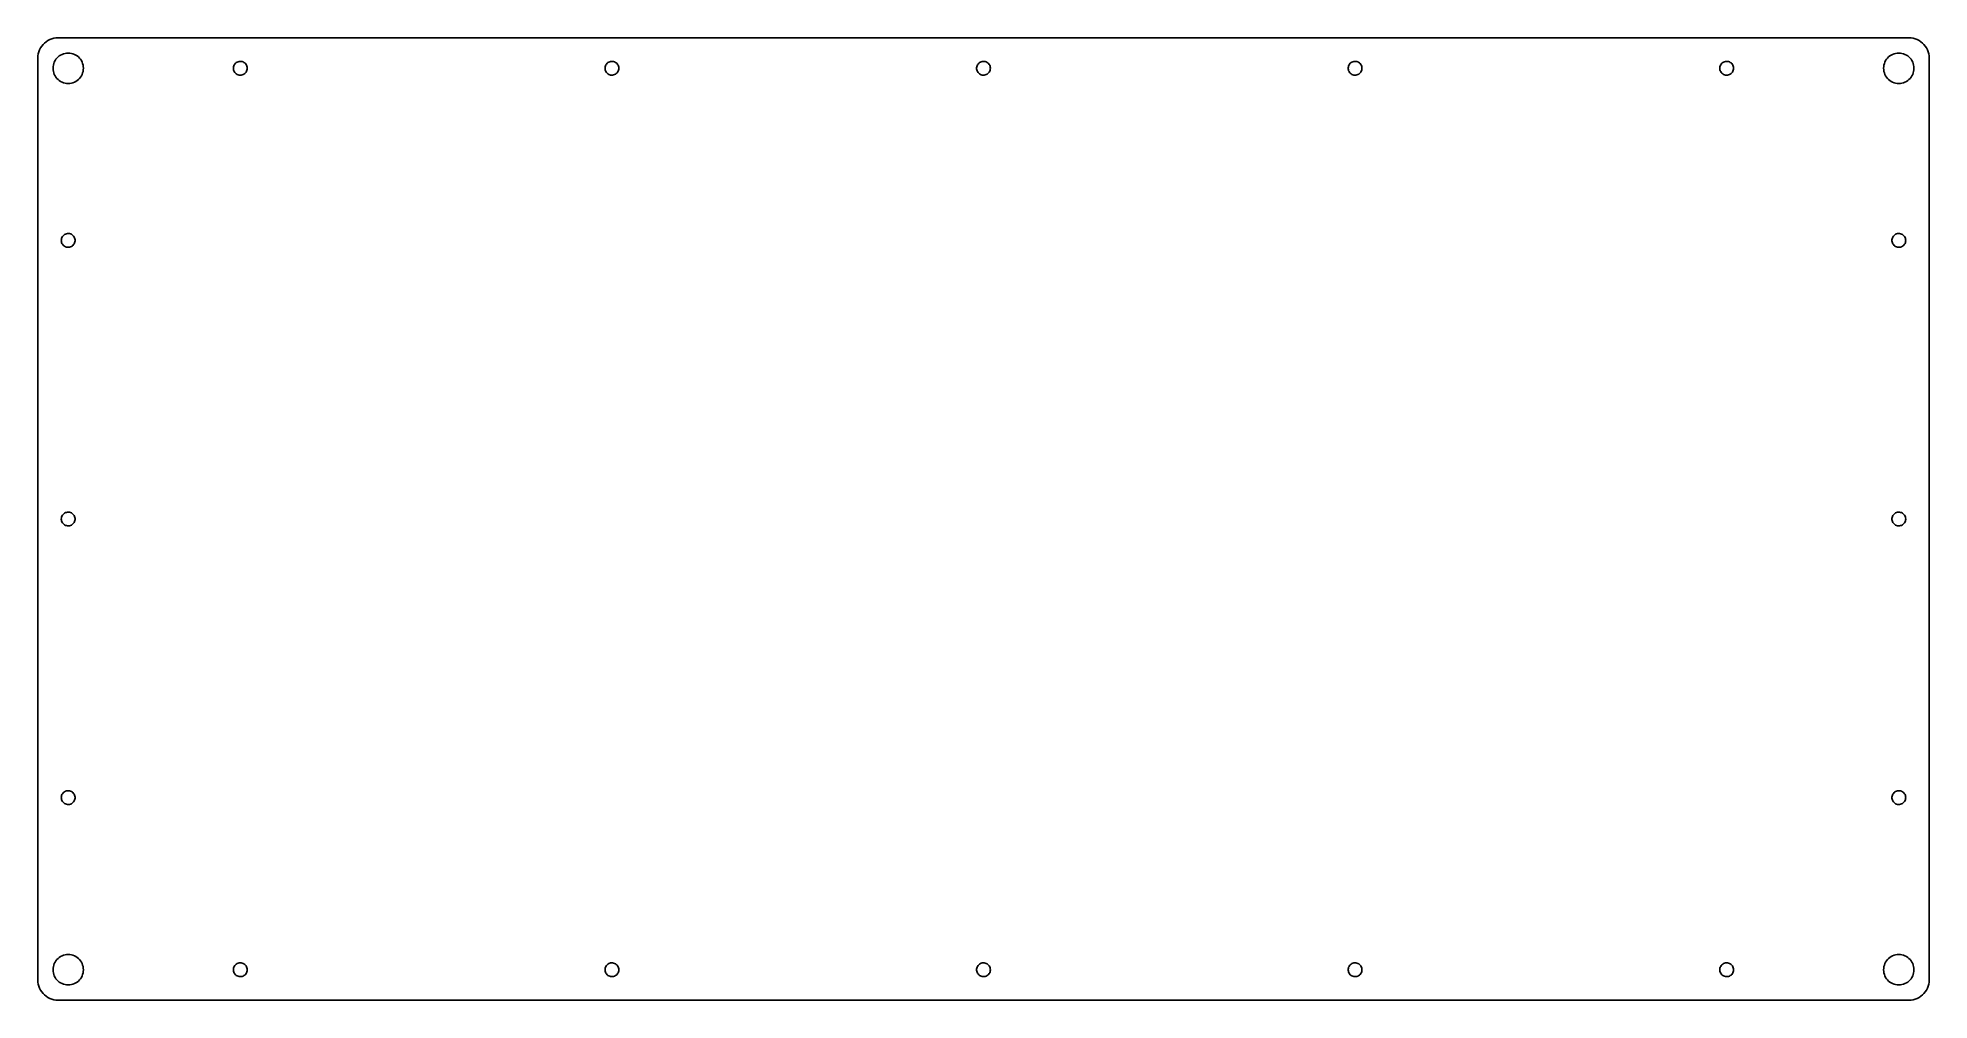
# Model space of a CAD drawing. Header units: metres. Extents: x -234 to 234, y -119 to 119.
import ezdxf

# ---------------------------------------------------------------- set-up
doc = ezdxf.new("R2010")
doc.units = ezdxf.units.M

msp = doc.modelspace()

# ---------------------------------------------------------------- linework, layer by layer
for p, q in [((-232.216, 117.096), (-232.545, 116.689)), ((-231.846, 117.466), (-232.216, 117.096)), ((-231.439, 117.795), (-231.846, 117.466)), ((-231, 118.08), (-231.439, 117.795)), ((-230.534, 118.318), (-231, 118.08)), ((-230.045, 118.505), (-230.534, 118.318)), ((-229.54, 118.641), (-230.045, 118.505)), ((-229.023, 118.723), (-229.54, 118.641)), ((-228.5, 118.75), (-229.023, 118.723)), ((228.5, 118.75), (-228.5, 118.75)), ((229.023, 118.723), (228.5, 118.75)), ((229.54, 118.641), (229.023, 118.723)), ((230.045, 118.505), (229.54, 118.641)), ((230.534, 118.318), (230.045, 118.505)), ((231, 118.08), (230.534, 118.318)), ((231.439, 117.795), (231, 118.08)), ((231.846, 117.466), (231.439, 117.795)), ((232.216, 117.096), (231.846, 117.466)), ((232.545, 116.689), (232.216, 117.096)), ((-233.473, 114.273), (-233.5, 113.75)), ((-233.5, 113.75), (-233.5, -113.75)), ((-233.391, 114.79), (-233.473, 114.273)), ((-233.255, 115.295), (-233.391, 114.79)), ((-233.068, 115.784), (-233.255, 115.295)), ((-232.83, 116.25), (-233.068, 115.784)), ((-232.545, 116.689), (-232.83, 116.25)), ((-229.668, 112.03), (-229.566, 112.409)), ((-229.566, 112.409), (-229.426, 112.775)), ((-229.426, 112.775), (-229.248, 113.125)), ((-229.248, 113.125), (-229.034, 113.454)), ((-229.034, 113.454), (-228.787, 113.759)), ((-228.787, 113.759), (-228.509, 114.037)), ((-228.509, 114.037), (-228.204, 114.284)), ((-228.204, 114.284), (-227.875, 114.498)), ((-227.875, 114.498), (-227.525, 114.676)), ((-227.525, 114.676), (-227.159, 114.816)), ((-227.159, 114.816), (-226.78, 114.918)), ((-226.78, 114.918), (-226.392, 114.979)), ((-226.392, 114.979), (-226, 115)), ((-226, 115), (-225.608, 114.979)), ((-225.608, 114.979), (-225.22, 114.918)), ((-225.22, 114.918), (-224.841, 114.816)), ((-224.841, 114.816), (-224.475, 114.676)), ((-224.475, 114.676), (-224.125, 114.498)), ((-224.125, 114.498), (-223.796, 114.284)), ((-223.796, 114.284), (-223.491, 114.037)), ((-223.491, 114.037), (-223.213, 113.759)), ((-223.213, 113.759), (-222.966, 113.454)), ((-222.966, 113.454), (-222.752, 113.125)), ((-222.752, 113.125), (-222.574, 112.775)), ((-222.574, 112.775), (-222.434, 112.409)), ((-222.434, 112.409), (-222.332, 112.03)), ((-185.088, 111.857), (-184.982, 112.082)), ((-184.982, 112.082), (-184.846, 112.289)), ((-184.846, 112.289), (-184.68, 112.474)), ((-184.68, 112.474), (-184.489, 112.633)), ((-184.489, 112.633), (-184.277, 112.762)), ((-184.277, 112.762), (-184.049, 112.859)), ((-184.049, 112.859), (-183.809, 112.922)), ((-183.809, 112.922), (-183.562, 112.949)), ((-183.562, 112.949), (-183.314, 112.94)), ((-183.314, 112.94), (-183.07, 112.895)), ((-183.07, 112.895), (-182.835, 112.815)), ((-182.835, 112.815), (-182.614, 112.701)), ((-182.614, 112.701), (-182.413, 112.557)), ((-182.413, 112.557), (-182.234, 112.384)), ((-182.234, 112.384), (-182.082, 112.188)), ((-182.082, 112.188), (-181.961, 111.972)), ((-93.3378, 111.857), (-93.2325, 112.082)), ((-93.2325, 112.082), (-93.0955, 112.289)), ((-93.0955, 112.289), (-92.9299, 112.474)), ((-92.9299, 112.474), (-92.7392, 112.633)), ((-92.7392, 112.633), (-92.5273, 112.762)), ((-92.5273, 112.762), (-92.2989, 112.859)), ((-92.2989, 112.859), (-92.0588, 112.922)), ((-92.0588, 112.922), (-91.8121, 112.949)), ((-91.8121, 112.949), (-91.5641, 112.94)), ((-91.5641, 112.94), (-91.32, 112.895)), ((-91.32, 112.895), (-91.0851, 112.815)), ((-91.0851, 112.815), (-90.8644, 112.701)), ((-90.8644, 112.701), (-90.6626, 112.557)), ((-90.6626, 112.557), (-90.4839, 112.384)), ((-90.4839, 112.384), (-90.3322, 112.188)), ((-90.3322, 112.188), (-90.2107, 111.972)), ((-1.58781, 111.857), (-1.48248, 112.082)), ((-1.48248, 112.082), (-1.34554, 112.289)), ((-1.34554, 112.289), (-1.17992, 112.474)), ((-1.17992, 112.474), (-0.989151, 112.633)), ((-0.989151, 112.633), (-0.777298, 112.762)), ((-0.777298, 112.762), (-0.548889, 112.859)), ((-0.548889, 112.859), (-0.308777, 112.922)), ((-0.308777, 112.922), (-0.062073, 112.949)), ((-0.062073, 112.949), (0.185928, 112.94)), ((0.185928, 112.94), (0.429977, 112.895)), ((0.429977, 112.895), (0.664871, 112.815)), ((0.664871, 112.815), (0.88559, 112.701)), ((0.88559, 112.701), (1.08743, 112.557)), ((1.08743, 112.557), (1.2661, 112.384)), ((1.2661, 112.384), (1.41779, 112.188)), ((1.41779, 112.188), (1.53926, 111.972)), ((90.1622, 111.857), (90.2675, 112.082)), ((90.2675, 112.082), (90.4044, 112.289)), ((90.4044, 112.289), (90.5701, 112.474)), ((90.5701, 112.474), (90.7608, 112.633)), ((90.7608, 112.633), (90.9727, 112.762)), ((90.9727, 112.762), (91.2011, 112.859)), ((91.2011, 112.859), (91.4412, 112.922)), ((91.4412, 112.922), (91.6879, 112.949)), ((91.6879, 112.949), (91.9359, 112.94)), ((91.9359, 112.94), (92.18, 112.895)), ((92.18, 112.895), (92.4149, 112.815)), ((92.4149, 112.815), (92.6356, 112.701)), ((92.6356, 112.701), (92.8374, 112.557)), ((92.8374, 112.557), (93.0161, 112.384)), ((93.0161, 112.384), (93.1678, 112.188)), ((93.1678, 112.188), (93.2893, 111.972)), ((181.912, 111.857), (182.018, 112.082)), ((182.018, 112.082), (182.154, 112.289)), ((182.154, 112.289), (182.32, 112.474)), ((182.32, 112.474), (182.511, 112.633)), ((182.511, 112.633), (182.723, 112.762)), ((182.723, 112.762), (182.951, 112.859)), ((182.951, 112.859), (183.191, 112.922)), ((183.191, 112.922), (183.438, 112.949)), ((183.438, 112.949), (183.686, 112.94)), ((183.686, 112.94), (183.93, 112.895)), ((183.93, 112.895), (184.165, 112.815)), ((184.165, 112.815), (184.386, 112.701)), ((184.386, 112.701), (184.587, 112.557)), ((184.587, 112.557), (184.766, 112.384)), ((184.766, 112.384), (184.918, 112.188)), ((184.918, 112.188), (185.039, 111.972)), ((222.332, 112.03), (222.434, 112.409)), ((222.434, 112.409), (222.574, 112.775)), ((222.574, 112.775), (222.752, 113.125)), ((222.752, 113.125), (222.966, 113.454)), ((222.966, 113.454), (223.213, 113.759)), ((223.213, 113.759), (223.491, 114.037)), ((223.491, 114.037), (223.796, 114.284)), ((223.796, 114.284), (224.125, 114.498)), ((224.125, 114.498), (224.475, 114.676)), ((224.475, 114.676), (224.841, 114.816)), ((224.841, 114.816), (225.22, 114.918)), ((225.22, 114.918), (225.608, 114.979)), ((225.608, 114.979), (226, 115)), ((226, 115), (226.392, 114.979)), ((226.392, 114.979), (226.78, 114.918)), ((226.78, 114.918), (227.159, 114.816)), ((227.159, 114.816), (227.525, 114.676)), ((227.525, 114.676), (227.875, 114.498)), ((227.875, 114.498), (228.204, 114.284)), ((228.204, 114.284), (228.509, 114.037)), ((228.509, 114.037), (228.787, 113.759)), ((228.787, 113.759), (229.034, 113.454)), ((229.034, 113.454), (229.248, 113.125)), ((229.248, 113.125), (229.426, 112.775)), ((229.426, 112.775), (229.566, 112.409)), ((229.566, 112.409), (229.668, 112.03)), ((232.83, 116.25), (232.545, 116.689)), ((233.068, 115.784), (232.83, 116.25)), ((233.255, 115.295), (233.068, 115.784)), ((233.391, 114.79), (233.255, 115.295)), ((233.473, 114.273), (233.391, 114.79)), ((233.5, 113.75), (233.473, 114.273)), ((233.5, -113.75), (233.5, 113.75)), ((-229.75, 111.25), (-229.729, 111.642)), ((-229.729, 110.858), (-229.75, 111.25)), ((-229.729, 111.642), (-229.668, 112.03)), ((-229.668, 110.47), (-229.729, 110.858)), ((-229.566, 110.091), (-229.668, 110.47)), ((-229.426, 109.725), (-229.566, 110.091)), ((-229.248, 109.375), (-229.426, 109.725)), ((-229.034, 109.046), (-229.248, 109.375)), ((-228.787, 108.741), (-229.034, 109.046)), ((-228.509, 108.463), (-228.787, 108.741)), ((-228.204, 108.216), (-228.509, 108.463)), ((-227.875, 108.002), (-228.204, 108.216)), ((-227.525, 107.824), (-227.875, 108.002)), ((-227.159, 107.684), (-227.525, 107.824)), ((-226.78, 107.582), (-227.159, 107.684)), ((-226.392, 107.521), (-226.78, 107.582)), ((-226, 107.5), (-226.392, 107.521)), ((-225.608, 107.521), (-226, 107.5)), ((-225.22, 107.582), (-225.608, 107.521)), ((-224.841, 107.684), (-225.22, 107.582)), ((-224.475, 107.824), (-224.841, 107.684)), ((-224.125, 108.002), (-224.475, 107.824)), ((-223.796, 108.216), (-224.125, 108.002)), ((-223.491, 108.463), (-223.796, 108.216)), ((-223.213, 108.741), (-223.491, 108.463)), ((-222.966, 109.046), (-223.213, 108.741)), ((-222.752, 109.375), (-222.966, 109.046)), ((-222.574, 109.725), (-222.752, 109.375)), ((-222.434, 110.091), (-222.574, 109.725)), ((-222.332, 110.47), (-222.434, 110.091)), ((-222.332, 112.03), (-222.271, 111.642)), ((-222.271, 110.858), (-222.332, 110.47)), ((-222.271, 111.642), (-222.25, 111.25)), ((-222.25, 111.25), (-222.271, 110.858)), ((-185.195, 111.374), (-185.159, 111.62)), ((-185.195, 111.126), (-185.195, 111.374)), ((-185.159, 110.88), (-185.195, 111.126)), ((-185.159, 111.62), (-185.088, 111.857)), ((-185.088, 110.643), (-185.159, 110.88)), ((-184.982, 110.418), (-185.088, 110.643)), ((-184.846, 110.211), (-184.982, 110.418)), ((-184.68, 110.026), (-184.846, 110.211)), ((-184.489, 109.867), (-184.68, 110.026)), ((-184.277, 109.738), (-184.489, 109.867)), ((-184.049, 109.641), (-184.277, 109.738)), ((-183.809, 109.578), (-184.049, 109.641)), ((-183.562, 109.551), (-183.809, 109.578)), ((-183.314, 109.56), (-183.562, 109.551)), ((-183.07, 109.605), (-183.314, 109.56)), ((-182.835, 109.685), (-183.07, 109.605)), ((-182.614, 109.799), (-182.835, 109.685)), ((-182.413, 109.943), (-182.614, 109.799)), ((-182.234, 110.116), (-182.413, 109.943)), ((-182.082, 110.312), (-182.234, 110.116)), ((-181.961, 110.528), (-182.082, 110.312)), ((-181.961, 111.972), (-181.872, 111.74)), ((-181.872, 110.76), (-181.961, 110.528)), ((-181.872, 111.74), (-181.818, 111.498)), ((-181.818, 111.002), (-181.872, 110.76)), ((-181.818, 111.498), (-181.8, 111.25)), ((-181.8, 111.25), (-181.818, 111.002)), ((-93.4455, 111.374), (-93.4093, 111.62)), ((-93.4455, 111.126), (-93.4455, 111.374)), ((-93.4093, 110.88), (-93.4455, 111.126)), ((-93.4093, 111.62), (-93.3378, 111.857)), ((-93.3378, 110.643), (-93.4093, 110.88)), ((-93.2325, 110.418), (-93.3378, 110.643)), ((-93.0955, 110.211), (-93.2325, 110.418)), ((-92.9299, 110.026), (-93.0955, 110.211)), ((-92.7392, 109.867), (-92.9299, 110.026)), ((-92.5273, 109.738), (-92.7392, 109.867)), ((-92.2989, 109.641), (-92.5273, 109.738)), ((-92.0588, 109.578), (-92.2989, 109.641)), ((-91.8121, 109.551), (-92.0588, 109.578)), ((-91.5641, 109.56), (-91.8121, 109.551)), ((-91.32, 109.605), (-91.5641, 109.56)), ((-91.0851, 109.685), (-91.32, 109.605)), ((-90.8644, 109.799), (-91.0851, 109.685)), ((-90.6626, 109.943), (-90.8644, 109.799)), ((-90.4839, 110.116), (-90.6626, 109.943)), ((-90.3322, 110.312), (-90.4839, 110.116)), ((-90.2107, 110.528), (-90.3322, 110.312)), ((-90.2107, 111.972), (-90.1221, 111.74)), ((-90.1221, 110.76), (-90.2107, 110.528)), ((-90.1221, 111.74), (-90.0681, 111.498)), ((-90.0681, 111.002), (-90.1221, 110.76)), ((-90.0681, 111.498), (-90.05, 111.25)), ((-90.05, 111.25), (-90.0681, 111.002)), ((-1.69545, 111.374), (-1.65932, 111.62)), ((-1.69545, 111.126), (-1.69545, 111.374)), ((-1.65932, 110.88), (-1.69545, 111.126)), ((-1.65932, 111.62), (-1.58781, 111.857)), ((-1.58781, 110.643), (-1.65932, 110.88)), ((-1.48248, 110.418), (-1.58781, 110.643)), ((-1.34554, 110.211), (-1.48248, 110.418)), ((-1.17992, 110.026), (-1.34554, 110.211)), ((-0.989151, 109.867), (-1.17992, 110.026)), ((-0.777298, 109.738), (-0.989151, 109.867)), ((-0.548889, 109.641), (-0.777298, 109.738)), ((-0.308777, 109.578), (-0.548889, 109.641)), ((-0.062073, 109.551), (-0.308777, 109.578)), ((0.185928, 109.56), (-0.062073, 109.551)), ((0.429977, 109.605), (0.185928, 109.56)), ((0.664871, 109.685), (0.429977, 109.605)), ((0.88559, 109.799), (0.664871, 109.685)), ((1.08743, 109.943), (0.88559, 109.799)), ((1.2661, 110.116), (1.08743, 109.943)), ((1.41779, 110.312), (1.2661, 110.116)), ((1.53926, 110.528), (1.41779, 110.312)), ((1.53926, 111.972), (1.62791, 111.74)), ((1.62791, 110.76), (1.53926, 110.528)), ((1.62791, 111.74), (1.68187, 111.498)), ((1.68187, 111.002), (1.62791, 110.76)), ((1.68187, 111.498), (1.7, 111.25)), ((1.7, 111.25), (1.68187, 111.002)), ((90.0545, 111.374), (90.0907, 111.62)), ((90.0545, 111.126), (90.0545, 111.374)), ((90.0907, 110.88), (90.0545, 111.126)), ((90.0907, 111.62), (90.1622, 111.857)), ((90.1622, 110.643), (90.0907, 110.88)), ((90.2675, 110.418), (90.1622, 110.643)), ((90.4044, 110.211), (90.2675, 110.418)), ((90.5701, 110.026), (90.4044, 110.211)), ((90.7608, 109.867), (90.5701, 110.026)), ((90.9727, 109.738), (90.7608, 109.867)), ((91.2011, 109.641), (90.9727, 109.738)), ((91.4412, 109.578), (91.2011, 109.641)), ((91.6879, 109.551), (91.4412, 109.578)), ((91.9359, 109.56), (91.6879, 109.551)), ((92.18, 109.605), (91.9359, 109.56)), ((92.4149, 109.685), (92.18, 109.605)), ((92.6356, 109.799), (92.4149, 109.685)), ((92.8374, 109.943), (92.6356, 109.799)), ((93.0161, 110.116), (92.8374, 109.943)), ((93.1678, 110.312), (93.0161, 110.116)), ((93.2893, 110.528), (93.1678, 110.312)), ((93.2893, 111.972), (93.3779, 111.74)), ((93.3779, 110.76), (93.2893, 110.528)), ((93.3779, 111.74), (93.4319, 111.498)), ((93.4319, 111.002), (93.3779, 110.76)), ((93.4319, 111.498), (93.45, 111.25)), ((93.45, 111.25), (93.4319, 111.002)), ((181.805, 111.374), (181.841, 111.62)), ((181.805, 111.126), (181.805, 111.374)), ((181.841, 110.88), (181.805, 111.126)), ((181.841, 111.62), (181.912, 111.857)), ((181.912, 110.643), (181.841, 110.88)), ((182.018, 110.418), (181.912, 110.643)), ((182.154, 110.211), (182.018, 110.418)), ((182.32, 110.026), (182.154, 110.211)), ((182.511, 109.867), (182.32, 110.026)), ((182.723, 109.738), (182.511, 109.867)), ((182.951, 109.641), (182.723, 109.738)), ((183.191, 109.578), (182.951, 109.641)), ((183.438, 109.551), (183.191, 109.578)), ((183.686, 109.56), (183.438, 109.551)), ((183.93, 109.605), (183.686, 109.56)), ((184.165, 109.685), (183.93, 109.605)), ((184.386, 109.799), (184.165, 109.685)), ((184.587, 109.943), (184.386, 109.799)), ((184.766, 110.116), (184.587, 109.943)), ((184.918, 110.312), (184.766, 110.116)), ((185.039, 110.528), (184.918, 110.312)), ((185.039, 111.972), (185.128, 111.74)), ((185.128, 110.76), (185.039, 110.528)), ((185.128, 111.74), (185.182, 111.498)), ((185.182, 111.002), (185.128, 110.76)), ((185.182, 111.498), (185.2, 111.25)), ((185.2, 111.25), (185.182, 111.002)), ((222.25, 111.25), (222.271, 111.642)), ((222.271, 110.858), (222.25, 111.25)), ((222.271, 111.642), (222.332, 112.03)), ((222.332, 110.47), (222.271, 110.858)), ((222.434, 110.091), (222.332, 110.47)), ((222.574, 109.725), (222.434, 110.091)), ((222.752, 109.375), (222.574, 109.725)), ((222.966, 109.046), (222.752, 109.375)), ((223.213, 108.741), (222.966, 109.046)), ((223.491, 108.463), (223.213, 108.741)), ((223.796, 108.216), (223.491, 108.463)), ((224.125, 108.002), (223.796, 108.216)), ((224.475, 107.824), (224.125, 108.002)), ((224.841, 107.684), (224.475, 107.824)), ((225.22, 107.582), (224.841, 107.684)), ((225.608, 107.521), (225.22, 107.582)), ((226, 107.5), (225.608, 107.521)), ((226.392, 107.521), (226, 107.5)), ((226.78, 107.582), (226.392, 107.521)), ((227.159, 107.684), (226.78, 107.582)), ((227.525, 107.824), (227.159, 107.684)), ((227.875, 108.002), (227.525, 107.824)), ((228.204, 108.216), (227.875, 108.002)), ((228.509, 108.463), (228.204, 108.216)), ((228.787, 108.741), (228.509, 108.463)), ((229.034, 109.046), (228.787, 108.741)), ((229.248, 109.375), (229.034, 109.046)), ((229.426, 109.725), (229.248, 109.375)), ((229.566, 110.091), (229.426, 109.725)), ((229.668, 110.47), (229.566, 110.091)), ((229.668, 112.03), (229.729, 111.642)), ((229.729, 110.858), (229.668, 110.47)), ((229.729, 111.642), (229.75, 111.25)), ((229.75, 111.25), (229.729, 110.858)), ((-227.266, 69.8844), (-227.087, 70.0567)), ((-227.087, 70.0567), (-226.886, 70.2011)), ((-226.886, 70.2011), (-226.665, 70.3146)), ((-226.665, 70.3146), (-226.43, 70.3947)), ((-226.43, 70.3947), (-226.186, 70.4398)), ((-226.186, 70.4398), (-225.938, 70.4489)), ((-225.938, 70.4489), (-225.691, 70.4217)), ((-225.691, 70.4217), (-225.451, 70.3589)), ((-225.451, 70.3589), (-225.223, 70.2619)), ((-225.223, 70.2619), (-225.011, 70.1326)), ((-225.011, 70.1326), (-224.82, 69.9738)), ((224.82, 69.9738), (225.011, 70.1326)), ((225.011, 70.1326), (225.223, 70.2619)), ((225.223, 70.2619), (225.451, 70.3589)), ((225.451, 70.3589), (225.691, 70.4217)), ((225.691, 70.4217), (225.938, 70.4489)), ((225.938, 70.4489), (226.186, 70.4398)), ((226.186, 70.4398), (226.43, 70.3947)), ((226.43, 70.3947), (226.665, 70.3146)), ((226.665, 70.3146), (226.886, 70.2011)), ((226.886, 70.2011), (227.087, 70.0567)), ((227.087, 70.0567), (227.266, 69.8844)), ((-227.7, 68.75), (-227.682, 68.9975)), ((-227.682, 68.5025), (-227.7, 68.75)), ((-227.682, 68.9975), (-227.628, 69.2398)), ((-227.628, 68.2602), (-227.682, 68.5025)), ((-227.628, 69.2398), (-227.539, 69.4716)), ((-227.539, 68.0284), (-227.628, 68.2602)), ((-227.539, 69.4716), (-227.418, 69.688)), ((-227.418, 67.812), (-227.539, 68.0284)), ((-227.418, 69.688), (-227.266, 69.8844)), ((-227.266, 67.6156), (-227.418, 67.812)), ((-227.087, 67.4433), (-227.266, 67.6156)), ((-226.886, 67.2989), (-227.087, 67.4433)), ((-226.665, 67.1854), (-226.886, 67.2989)), ((-226.43, 67.1053), (-226.665, 67.1854)), ((-226.186, 67.0602), (-226.43, 67.1053)), ((-225.938, 67.0511), (-226.186, 67.0602)), ((-225.691, 67.0783), (-225.938, 67.0511)), ((-225.451, 67.1411), (-225.691, 67.0783)), ((-225.223, 67.2381), (-225.451, 67.1411)), ((-225.011, 67.3674), (-225.223, 67.2381)), ((-224.82, 67.5262), (-225.011, 67.3674)), ((-224.82, 69.9738), (-224.654, 69.789)), ((-224.654, 67.711), (-224.82, 67.5262)), ((-224.654, 69.789), (-224.518, 69.582)), ((-224.518, 67.918), (-224.654, 67.711)), ((-224.518, 69.582), (-224.412, 69.3573)), ((-224.412, 68.1427), (-224.518, 67.918)), ((-224.412, 69.3573), (-224.341, 69.1196)), ((-224.341, 68.3804), (-224.412, 68.1427)), ((-224.341, 69.1196), (-224.305, 68.8741)), ((-224.305, 68.6259), (-224.341, 68.3804)), ((-224.305, 68.8741), (-224.305, 68.6259)), ((224.305, 68.8741), (224.341, 69.1196)), ((224.305, 68.6259), (224.305, 68.8741)), ((224.341, 68.3804), (224.305, 68.6259)), ((224.341, 69.1196), (224.412, 69.3573)), ((224.412, 68.1427), (224.341, 68.3804)), ((224.412, 69.3573), (224.518, 69.582)), ((224.518, 67.918), (224.412, 68.1427)), ((224.518, 69.582), (224.654, 69.789)), ((224.654, 67.711), (224.518, 67.918)), ((224.654, 69.789), (224.82, 69.9738)), ((224.82, 67.5262), (224.654, 67.711)), ((225.011, 67.3674), (224.82, 67.5262)), ((225.223, 67.2381), (225.011, 67.3674)), ((225.451, 67.1411), (225.223, 67.2381)), ((225.691, 67.0783), (225.451, 67.1411)), ((225.938, 67.0511), (225.691, 67.0783)), ((226.186, 67.0602), (225.938, 67.0511)), ((226.43, 67.1053), (226.186, 67.0602)), ((226.665, 67.1854), (226.43, 67.1053)), ((226.886, 67.2989), (226.665, 67.1854)), ((227.087, 67.4433), (226.886, 67.2989)), ((227.266, 67.6156), (227.087, 67.4433)), ((227.266, 69.8844), (227.418, 69.688)), ((227.418, 67.812), (227.266, 67.6156)), ((227.418, 69.688), (227.539, 69.4716)), ((227.539, 68.0284), (227.418, 67.812)), ((227.539, 69.4716), (227.628, 69.2398)), ((227.628, 68.2602), (227.539, 68.0284)), ((227.628, 69.2398), (227.682, 68.9975)), ((227.682, 68.5025), (227.628, 68.2602)), ((227.682, 68.9975), (227.7, 68.75)), ((227.7, 68.75), (227.682, 68.5025)), ((-227.7, 0), (-227.682, 0.247513)), ((-227.682, -0.247513), (-227.7, 0)), ((-227.682, 0.247513), (-227.628, 0.489761)), ((-227.628, 0.489761), (-227.539, 0.721573)), ((-227.539, 0.721573), (-227.418, 0.938004)), ((-227.418, 0.938004), (-227.266, 1.13443)), ((-227.266, 1.13443), (-227.087, 1.30669)), ((-227.087, 1.30669), (-226.886, 1.4511)), ((-226.886, 1.4511), (-226.665, 1.56458)), ((-226.665, 1.56458), (-226.43, 1.64471)), ((-226.43, 1.64471), (-226.186, 1.68979)), ((-226.186, 1.68979), (-225.938, 1.69885)), ((-225.938, 1.69885), (-225.691, 1.67171)), ((-225.691, 1.67171), (-225.451, 1.60893)), ((-225.451, 1.60893), (-225.223, 1.51187)), ((-225.223, 1.51187), (-225.011, 1.38258)), ((-225.011, 1.38258), (-224.82, 1.22383)), ((-224.82, 1.22383), (-224.654, 1.03899)), ((-224.654, 1.03899), (-224.518, 0.832001)), ((-224.518, 0.832001), (-224.412, 0.607285)), ((-224.412, 0.607285), (-224.341, 0.369629)), ((-224.341, 0.369629), (-224.305, 0.124084)), ((-224.305, 0.124084), (-224.305, -0.124084)), ((224.305, 0.124084), (224.341, 0.369629)), ((224.305, -0.124084), (224.305, 0.124084)), ((224.341, 0.369629), (224.412, 0.607285)), ((224.412, 0.607285), (224.518, 0.832001)), ((224.518, 0.832001), (224.654, 1.03899)), ((224.654, 1.03899), (224.82, 1.22383)), ((224.82, 1.22383), (225.011, 1.38258)), ((225.011, 1.38258), (225.223, 1.51187)), ((225.223, 1.51187), (225.451, 1.60893)), ((225.451, 1.60893), (225.691, 1.67171)), ((225.691, 1.67171), (225.938, 1.69885)), ((225.938, 1.69885), (226.186, 1.68979)), ((226.186, 1.68979), (226.43, 1.64471)), ((226.43, 1.64471), (226.665, 1.56458)), ((226.665, 1.56458), (226.886, 1.4511)), ((226.886, 1.4511), (227.087, 1.30669)), ((227.087, 1.30669), (227.266, 1.13443)), ((227.266, 1.13443), (227.418, 0.938004)), ((227.418, 0.938004), (227.539, 0.721573)), ((227.539, 0.721573), (227.628, 0.489761)), ((227.628, 0.489761), (227.682, 0.247513)), ((227.682, 0.247513), (227.7, 0)), ((227.7, 0), (227.682, -0.247513)), ((-227.628, -0.489761), (-227.682, -0.247513)), ((-227.539, -0.721573), (-227.628, -0.489761)), ((-227.418, -0.938004), (-227.539, -0.721573)), ((-227.266, -1.13443), (-227.418, -0.938004)), ((-227.087, -1.30669), (-227.266, -1.13443)), ((-226.886, -1.4511), (-227.087, -1.30669)), ((-226.665, -1.56458), (-226.886, -1.4511)), ((-226.43, -1.64471), (-226.665, -1.56458)), ((-226.186, -1.68979), (-226.43, -1.64471)), ((-225.938, -1.69885), (-226.186, -1.68979)), ((-225.691, -1.67171), (-225.938, -1.69885)), ((-225.451, -1.60893), (-225.691, -1.67171)), ((-225.223, -1.51187), (-225.451, -1.60893)), ((-225.011, -1.38258), (-225.223, -1.51187)), ((-224.82, -1.22383), (-225.011, -1.38258)), ((-224.654, -1.03899), (-224.82, -1.22383)), ((-224.518, -0.832001), (-224.654, -1.03899)), ((-224.412, -0.607285), (-224.518, -0.832001)), ((-224.341, -0.369629), (-224.412, -0.607285)), ((-224.305, -0.124084), (-224.341, -0.369629)), ((224.341, -0.369629), (224.305, -0.124084)), ((224.412, -0.607285), (224.341, -0.369629)), ((224.518, -0.832001), (224.412, -0.607285)), ((224.654, -1.03899), (224.518, -0.832001)), ((224.82, -1.22383), (224.654, -1.03899)), ((225.011, -1.38258), (224.82, -1.22383)), ((225.223, -1.51187), (225.011, -1.38258)), ((225.451, -1.60893), (225.223, -1.51187)), ((225.691, -1.67171), (225.451, -1.60893)), ((225.938, -1.69885), (225.691, -1.67171)), ((226.186, -1.68979), (225.938, -1.69885)), ((226.43, -1.64471), (226.186, -1.68979)), ((226.665, -1.56458), (226.43, -1.64471)), ((226.886, -1.4511), (226.665, -1.56458)), ((227.087, -1.30669), (226.886, -1.4511)), ((227.266, -1.13443), (227.087, -1.30669)), ((227.418, -0.938004), (227.266, -1.13443)), ((227.539, -0.721573), (227.418, -0.938004)), ((227.628, -0.489761), (227.539, -0.721573)), ((227.682, -0.247513), (227.628, -0.489761)), ((-227.7, -68.75), (-227.682, -68.5025)), ((-227.682, -68.9975), (-227.7, -68.75)), ((-227.682, -68.5025), (-227.628, -68.2602)), ((-227.628, -69.2398), (-227.682, -68.9975)), ((-227.628, -68.2602), (-227.539, -68.0284)), ((-227.539, -69.4716), (-227.628, -69.2398)), ((-227.539, -68.0284), (-227.418, -67.812)), ((-227.418, -69.688), (-227.539, -69.4716)), ((-227.418, -67.812), (-227.266, -67.6156)), ((-227.266, -69.8844), (-227.418, -69.688)), ((-227.266, -67.6156), (-227.087, -67.4433)), ((-227.087, -70.0567), (-227.266, -69.8844)), ((-227.087, -67.4433), (-226.886, -67.2989)), ((-226.886, -67.2989), (-226.665, -67.1854)), ((-226.665, -67.1854), (-226.43, -67.1053)), ((-226.43, -67.1053), (-226.186, -67.0602)), ((-226.186, -67.0602), (-225.938, -67.0511)), ((-225.938, -67.0511), (-225.691, -67.0783)), ((-225.691, -67.0783), (-225.451, -67.1411)), ((-225.451, -67.1411), (-225.223, -67.2381)), ((-225.223, -67.2381), (-225.011, -67.3674)), ((-225.011, -67.3674), (-224.82, -67.5262)), ((-224.82, -69.9738), (-225.011, -70.1326)), ((-224.82, -67.5262), (-224.654, -67.711)), ((-224.654, -69.789), (-224.82, -69.9738)), ((-224.654, -67.711), (-224.518, -67.918)), ((-224.518, -69.582), (-224.654, -69.789)), ((-224.518, -67.918), (-224.412, -68.1427)), ((-224.412, -69.3573), (-224.518, -69.582)), ((-224.412, -68.1427), (-224.341, -68.3804)), ((-224.341, -69.1196), (-224.412, -69.3573)), ((-224.341, -68.3804), (-224.305, -68.6259)), ((-224.305, -68.8741), (-224.341, -69.1196)), ((-224.305, -68.6259), (-224.305, -68.8741)), ((224.305, -68.6259), (224.341, -68.3804)), ((224.305, -68.8741), (224.305, -68.6259)), ((224.341, -69.1196), (224.305, -68.8741)), ((224.341, -68.3804), (224.412, -68.1427)), ((224.412, -69.3573), (224.341, -69.1196)), ((224.412, -68.1427), (224.518, -67.918)), ((224.518, -69.582), (224.412, -69.3573)), ((224.518, -67.918), (224.654, -67.711)), ((224.654, -69.789), (224.518, -69.582)), ((224.654, -67.711), (224.82, -67.5262)), ((224.82, -69.9738), (224.654, -69.789)), ((224.82, -67.5262), (225.011, -67.3674)), ((225.011, -70.1326), (224.82, -69.9738)), ((225.011, -67.3674), (225.223, -67.2381)), ((225.223, -67.2381), (225.451, -67.1411)), ((225.451, -67.1411), (225.691, -67.0783)), ((225.691, -67.0783), (225.938, -67.0511)), ((225.938, -67.0511), (226.186, -67.0602)), ((226.186, -67.0602), (226.43, -67.1053)), ((226.43, -67.1053), (226.665, -67.1854)), ((226.665, -67.1854), (226.886, -67.2989)), ((226.886, -67.2989), (227.087, -67.4433)), ((227.087, -67.4433), (227.266, -67.6156)), ((227.266, -69.8844), (227.087, -70.0567)), ((227.266, -67.6156), (227.418, -67.812)), ((227.418, -69.688), (227.266, -69.8844)), ((227.418, -67.812), (227.539, -68.0284)), ((227.539, -69.4716), (227.418, -69.688)), ((227.539, -68.0284), (227.628, -68.2602)), ((227.628, -69.2398), (227.539, -69.4716)), ((227.628, -68.2602), (227.682, -68.5025)), ((227.682, -68.9975), (227.628, -69.2398)), ((227.682, -68.5025), (227.7, -68.75)), ((227.7, -68.75), (227.682, -68.9975)), ((-226.886, -70.2011), (-227.087, -70.0567)), ((-226.665, -70.3146), (-226.886, -70.2011)), ((-226.43, -70.3947), (-226.665, -70.3146)), ((-226.186, -70.4398), (-226.43, -70.3947)), ((-225.938, -70.4489), (-226.186, -70.4398)), ((-225.691, -70.4217), (-225.938, -70.4489)), ((-225.451, -70.3589), (-225.691, -70.4217)), ((-225.223, -70.2619), (-225.451, -70.3589)), ((-225.011, -70.1326), (-225.223, -70.2619)), ((225.223, -70.2619), (225.011, -70.1326)), ((225.451, -70.3589), (225.223, -70.2619)), ((225.691, -70.4217), (225.451, -70.3589)), ((225.938, -70.4489), (225.691, -70.4217)), ((226.186, -70.4398), (225.938, -70.4489)), ((226.43, -70.3947), (226.186, -70.4398)), ((226.665, -70.3146), (226.43, -70.3947)), ((226.886, -70.2011), (226.665, -70.3146)), ((227.087, -70.0567), (226.886, -70.2011)), ((-229.75, -111.25), (-229.729, -110.858)), ((-229.729, -111.642), (-229.75, -111.25)), ((-229.729, -110.858), (-229.668, -110.47)), ((-229.668, -112.03), (-229.729, -111.642)), ((-229.668, -110.47), (-229.566, -110.091)), ((-229.566, -112.409), (-229.668, -112.03)), ((-229.566, -110.091), (-229.426, -109.725)), ((-229.426, -109.725), (-229.248, -109.375)), ((-229.248, -109.375), (-229.034, -109.046)), ((-229.034, -109.046), (-228.787, -108.741)), ((-228.787, -108.741), (-228.509, -108.463)), ((-228.509, -108.463), (-228.204, -108.216)), ((-228.204, -108.216), (-227.875, -108.002)), ((-227.875, -108.002), (-227.525, -107.824)), ((-227.525, -107.824), (-227.159, -107.684)), ((-227.159, -107.684), (-226.78, -107.582)), ((-226.78, -107.582), (-226.392, -107.521)), ((-226.392, -107.521), (-226, -107.5)), ((-226, -107.5), (-225.608, -107.521)), ((-225.608, -107.521), (-225.22, -107.582)), ((-225.22, -107.582), (-224.841, -107.684)), ((-224.841, -107.684), (-224.475, -107.824)), ((-224.475, -107.824), (-224.125, -108.002)), ((-224.125, -108.002), (-223.796, -108.216)), ((-223.796, -108.216), (-223.491, -108.463)), ((-223.491, -108.463), (-223.213, -108.741)), ((-223.213, -108.741), (-222.966, -109.046)), ((-222.966, -109.046), (-222.752, -109.375)), ((-222.752, -109.375), (-222.574, -109.725)), ((-222.574, -109.725), (-222.434, -110.091)), ((-222.434, -110.091), (-222.332, -110.47)), ((-222.332, -112.03), (-222.434, -112.409)), ((-222.332, -110.47), (-222.271, -110.858)), ((-222.271, -111.642), (-222.332, -112.03)), ((-222.271, -110.858), (-222.25, -111.25)), ((-222.25, -111.25), (-222.271, -111.642)), ((-185.195, -111.126), (-185.159, -110.88)), ((-185.195, -111.374), (-185.195, -111.126)), ((-185.159, -111.62), (-185.195, -111.374)), ((-185.159, -110.88), (-185.088, -110.643)), ((-185.088, -111.857), (-185.159, -111.62)), ((-185.088, -110.643), (-184.982, -110.418)), ((-184.982, -112.082), (-185.088, -111.857)), ((-184.982, -110.418), (-184.846, -110.211)), ((-184.846, -110.211), (-184.68, -110.026)), ((-184.68, -110.026), (-184.489, -109.867)), ((-184.489, -109.867), (-184.277, -109.738)), ((-184.277, -109.738), (-184.049, -109.641)), ((-184.049, -109.641), (-183.809, -109.578)), ((-183.809, -109.578), (-183.562, -109.551)), ((-183.562, -109.551), (-183.314, -109.56)), ((-183.314, -109.56), (-183.07, -109.605)), ((-183.07, -109.605), (-182.835, -109.685)), ((-182.835, -109.685), (-182.614, -109.799)), ((-182.614, -109.799), (-182.413, -109.943)), ((-182.413, -109.943), (-182.234, -110.116)), ((-182.234, -110.116), (-182.082, -110.312)), ((-182.082, -110.312), (-181.961, -110.528)), ((-181.961, -111.972), (-182.082, -112.188)), ((-181.961, -110.528), (-181.872, -110.76)), ((-181.872, -111.74), (-181.961, -111.972)), ((-181.872, -110.76), (-181.818, -111.002)), ((-181.818, -111.498), (-181.872, -111.74)), ((-181.818, -111.002), (-181.8, -111.25)), ((-181.8, -111.25), (-181.818, -111.498)), ((-93.4455, -111.126), (-93.4093, -110.88)), ((-93.4455, -111.374), (-93.4455, -111.126)), ((-93.4093, -111.62), (-93.4455, -111.374)), ((-93.4093, -110.88), (-93.3378, -110.643)), ((-93.3378, -111.857), (-93.4093, -111.62)), ((-93.3378, -110.643), (-93.2325, -110.418)), ((-93.2325, -112.082), (-93.3378, -111.857)), ((-93.2325, -110.418), (-93.0955, -110.211)), ((-93.0955, -110.211), (-92.9299, -110.026)), ((-92.9299, -110.026), (-92.7392, -109.867)), ((-92.7392, -109.867), (-92.5273, -109.738)), ((-92.5273, -109.738), (-92.2989, -109.641)), ((-92.2989, -109.641), (-92.0588, -109.578)), ((-92.0588, -109.578), (-91.8121, -109.551)), ((-91.8121, -109.551), (-91.5641, -109.56)), ((-91.5641, -109.56), (-91.32, -109.605)), ((-91.32, -109.605), (-91.0851, -109.685)), ((-91.0851, -109.685), (-90.8644, -109.799)), ((-90.8644, -109.799), (-90.6626, -109.943)), ((-90.6626, -109.943), (-90.4839, -110.116)), ((-90.4839, -110.116), (-90.3322, -110.312)), ((-90.3322, -110.312), (-90.2107, -110.528)), ((-90.2107, -111.972), (-90.3322, -112.188)), ((-90.2107, -110.528), (-90.1221, -110.76)), ((-90.1221, -111.74), (-90.2107, -111.972)), ((-90.1221, -110.76), (-90.0681, -111.002)), ((-90.0681, -111.498), (-90.1221, -111.74)), ((-90.0681, -111.002), (-90.05, -111.25)), ((-90.05, -111.25), (-90.0681, -111.498)), ((-1.69545, -111.126), (-1.65932, -110.88)), ((-1.69545, -111.374), (-1.69545, -111.126)), ((-1.65932, -111.62), (-1.69545, -111.374)), ((-1.65932, -110.88), (-1.58781, -110.643)), ((-1.58781, -111.857), (-1.65932, -111.62)), ((-1.58781, -110.643), (-1.48248, -110.418)), ((-1.48248, -112.082), (-1.58781, -111.857)), ((-1.48248, -110.418), (-1.34554, -110.211)), ((-1.34554, -110.211), (-1.17992, -110.026)), ((-1.17992, -110.026), (-0.989151, -109.867)), ((-0.989151, -109.867), (-0.777298, -109.738)), ((-0.777298, -109.738), (-0.548889, -109.641)), ((-0.548889, -109.641), (-0.308777, -109.578)), ((-0.308777, -109.578), (-0.062073, -109.551)), ((-0.062073, -109.551), (0.185928, -109.56)), ((0.185928, -109.56), (0.429977, -109.605)), ((0.429977, -109.605), (0.664871, -109.685)), ((0.664871, -109.685), (0.88559, -109.799)), ((0.88559, -109.799), (1.08743, -109.943)), ((1.08743, -109.943), (1.2661, -110.116)), ((1.2661, -110.116), (1.41779, -110.312)), ((1.41779, -110.312), (1.53926, -110.528)), ((1.53926, -111.972), (1.41779, -112.188)), ((1.53926, -110.528), (1.62791, -110.76)), ((1.62791, -111.74), (1.53926, -111.972)), ((1.62791, -110.76), (1.68187, -111.002)), ((1.68187, -111.498), (1.62791, -111.74)), ((1.68187, -111.002), (1.7, -111.25)), ((1.7, -111.25), (1.68187, -111.498)), ((90.0545, -111.126), (90.0907, -110.88)), ((90.0545, -111.374), (90.0545, -111.126)), ((90.0907, -111.62), (90.0545, -111.374)), ((90.0907, -110.88), (90.1622, -110.643)), ((90.1622, -111.857), (90.0907, -111.62)), ((90.1622, -110.643), (90.2675, -110.418)), ((90.2675, -112.082), (90.1622, -111.857)), ((90.2675, -110.418), (90.4044, -110.211)), ((90.4044, -110.211), (90.5701, -110.026)), ((90.5701, -110.026), (90.7608, -109.867)), ((90.7608, -109.867), (90.9727, -109.738)), ((90.9727, -109.738), (91.2011, -109.641)), ((91.2011, -109.641), (91.4412, -109.578)), ((91.4412, -109.578), (91.6879, -109.551)), ((91.6879, -109.551), (91.9359, -109.56)), ((91.9359, -109.56), (92.18, -109.605)), ((92.18, -109.605), (92.4149, -109.685)), ((92.4149, -109.685), (92.6356, -109.799)), ((92.6356, -109.799), (92.8374, -109.943)), ((92.8374, -109.943), (93.0161, -110.116)), ((93.0161, -110.116), (93.1678, -110.312)), ((93.1678, -110.312), (93.2893, -110.528)), ((93.2893, -111.972), (93.1678, -112.188)), ((93.2893, -110.528), (93.3779, -110.76)), ((93.3779, -111.74), (93.2893, -111.972)), ((93.3779, -110.76), (93.4319, -111.002)), ((93.4319, -111.498), (93.3779, -111.74)), ((93.4319, -111.002), (93.45, -111.25)), ((93.45, -111.25), (93.4319, -111.498)), ((181.805, -111.126), (181.841, -110.88)), ((181.805, -111.374), (181.805, -111.126)), ((181.841, -111.62), (181.805, -111.374)), ((181.841, -110.88), (181.912, -110.643)), ((181.912, -111.857), (181.841, -111.62)), ((181.912, -110.643), (182.018, -110.418)), ((182.018, -112.082), (181.912, -111.857)), ((182.018, -110.418), (182.154, -110.211)), ((182.154, -110.211), (182.32, -110.026)), ((182.32, -110.026), (182.511, -109.867)), ((182.511, -109.867), (182.723, -109.738)), ((182.723, -109.738), (182.951, -109.641)), ((182.951, -109.641), (183.191, -109.578)), ((183.191, -109.578), (183.438, -109.551)), ((183.438, -109.551), (183.686, -109.56)), ((183.686, -109.56), (183.93, -109.605)), ((183.93, -109.605), (184.165, -109.685)), ((184.165, -109.685), (184.386, -109.799)), ((184.386, -109.799), (184.587, -109.943)), ((184.587, -109.943), (184.766, -110.116)), ((184.766, -110.116), (184.918, -110.312)), ((184.918, -110.312), (185.039, -110.528)), ((185.039, -111.972), (184.918, -112.188)), ((185.039, -110.528), (185.128, -110.76)), ((185.128, -111.74), (185.039, -111.972)), ((185.128, -110.76), (185.182, -111.002)), ((185.182, -111.498), (185.128, -111.74)), ((185.182, -111.002), (185.2, -111.25)), ((185.2, -111.25), (185.182, -111.498)), ((222.25, -111.25), (222.271, -110.858)), ((222.271, -111.642), (222.25, -111.25)), ((222.271, -110.858), (222.332, -110.47)), ((222.332, -112.03), (222.271, -111.642)), ((222.332, -110.47), (222.434, -110.091)), ((222.434, -112.409), (222.332, -112.03)), ((222.434, -110.091), (222.574, -109.725)), ((222.574, -109.725), (222.752, -109.375)), ((222.752, -109.375), (222.966, -109.046)), ((222.966, -109.046), (223.213, -108.741)), ((223.213, -108.741), (223.491, -108.463)), ((223.491, -108.463), (223.796, -108.216)), ((223.796, -108.216), (224.125, -108.002)), ((224.125, -108.002), (224.475, -107.824)), ((224.475, -107.824), (224.841, -107.684)), ((224.841, -107.684), (225.22, -107.582)), ((225.22, -107.582), (225.608, -107.521)), ((225.608, -107.521), (226, -107.5)), ((226, -107.5), (226.392, -107.521)), ((226.392, -107.521), (226.78, -107.582)), ((226.78, -107.582), (227.159, -107.684)), ((227.159, -107.684), (227.525, -107.824)), ((227.525, -107.824), (227.875, -108.002)), ((227.875, -108.002), (228.204, -108.216)), ((228.204, -108.216), (228.509, -108.463)), ((228.509, -108.463), (228.787, -108.741)), ((228.787, -108.741), (229.034, -109.046)), ((229.034, -109.046), (229.248, -109.375)), ((229.248, -109.375), (229.426, -109.725)), ((229.426, -109.725), (229.566, -110.091)), ((229.566, -110.091), (229.668, -110.47)), ((229.668, -112.03), (229.566, -112.409)), ((229.668, -110.47), (229.729, -110.858)), ((229.729, -111.642), (229.668, -112.03)), ((229.729, -110.858), (229.75, -111.25)), ((229.75, -111.25), (229.729, -111.642)), ((-233.5, -113.75), (-233.473, -114.273)), ((-233.473, -114.273), (-233.391, -114.79)), ((-233.391, -114.79), (-233.255, -115.295)), ((-233.255, -115.295), (-233.068, -115.784)), ((-233.068, -115.784), (-232.83, -116.25)), ((-232.83, -116.25), (-232.545, -116.689)), ((-232.545, -116.689), (-232.216, -117.096)), ((-229.426, -112.775), (-229.566, -112.409)), ((-229.248, -113.125), (-229.426, -112.775)), ((-229.034, -113.454), (-229.248, -113.125)), ((-228.787, -113.759), (-229.034, -113.454)), ((-228.509, -114.037), (-228.787, -113.759)), ((-228.204, -114.284), (-228.509, -114.037)), ((-227.875, -114.498), (-228.204, -114.284)), ((-227.525, -114.676), (-227.875, -114.498)), ((-227.159, -114.816), (-227.525, -114.676)), ((-226.78, -114.918), (-227.159, -114.816)), ((-226.392, -114.979), (-226.78, -114.918)), ((-226, -115), (-226.392, -114.979)), ((-225.608, -114.979), (-226, -115)), ((-225.22, -114.918), (-225.608, -114.979)), ((-224.841, -114.816), (-225.22, -114.918)), ((-224.475, -114.676), (-224.841, -114.816)), ((-224.125, -114.498), (-224.475, -114.676)), ((-223.796, -114.284), (-224.125, -114.498)), ((-223.491, -114.037), (-223.796, -114.284)), ((-223.213, -113.759), (-223.491, -114.037)), ((-222.966, -113.454), (-223.213, -113.759)), ((-222.752, -113.125), (-222.966, -113.454)), ((-222.574, -112.775), (-222.752, -113.125)), ((-222.434, -112.409), (-222.574, -112.775)), ((-184.846, -112.289), (-184.982, -112.082)), ((-184.68, -112.474), (-184.846, -112.289)), ((-184.489, -112.633), (-184.68, -112.474)), ((-184.277, -112.762), (-184.489, -112.633)), ((-184.049, -112.859), (-184.277, -112.762)), ((-183.809, -112.922), (-184.049, -112.859)), ((-183.562, -112.949), (-183.809, -112.922)), ((-183.314, -112.94), (-183.562, -112.949)), ((-183.07, -112.895), (-183.314, -112.94)), ((-182.835, -112.815), (-183.07, -112.895)), ((-182.614, -112.701), (-182.835, -112.815)), ((-182.413, -112.557), (-182.614, -112.701)), ((-182.234, -112.384), (-182.413, -112.557)), ((-182.082, -112.188), (-182.234, -112.384)), ((-93.0955, -112.289), (-93.2325, -112.082)), ((-92.9299, -112.474), (-93.0955, -112.289)), ((-92.7392, -112.633), (-92.9299, -112.474)), ((-92.5273, -112.762), (-92.7392, -112.633)), ((-92.2989, -112.859), (-92.5273, -112.762)), ((-92.0588, -112.922), (-92.2989, -112.859)), ((-91.8121, -112.949), (-92.0588, -112.922)), ((-91.5641, -112.94), (-91.8121, -112.949)), ((-91.32, -112.895), (-91.5641, -112.94)), ((-91.0851, -112.815), (-91.32, -112.895)), ((-90.8644, -112.701), (-91.0851, -112.815)), ((-90.6626, -112.557), (-90.8644, -112.701)), ((-90.4839, -112.384), (-90.6626, -112.557)), ((-90.3322, -112.188), (-90.4839, -112.384)), ((-1.34554, -112.289), (-1.48248, -112.082)), ((-1.17992, -112.474), (-1.34554, -112.289)), ((-0.989151, -112.633), (-1.17992, -112.474)), ((-0.777298, -112.762), (-0.989151, -112.633)), ((-0.548889, -112.859), (-0.777298, -112.762)), ((-0.308777, -112.922), (-0.548889, -112.859)), ((-0.062073, -112.949), (-0.308777, -112.922)), ((0.185928, -112.94), (-0.062073, -112.949)), ((0.429977, -112.895), (0.185928, -112.94)), ((0.664871, -112.815), (0.429977, -112.895)), ((0.88559, -112.701), (0.664871, -112.815)), ((1.08743, -112.557), (0.88559, -112.701)), ((1.2661, -112.384), (1.08743, -112.557)), ((1.41779, -112.188), (1.2661, -112.384)), ((90.4044, -112.289), (90.2675, -112.082)), ((90.5701, -112.474), (90.4044, -112.289)), ((90.7608, -112.633), (90.5701, -112.474)), ((90.9727, -112.762), (90.7608, -112.633)), ((91.2011, -112.859), (90.9727, -112.762)), ((91.4412, -112.922), (91.2011, -112.859)), ((91.6879, -112.949), (91.4412, -112.922)), ((91.9359, -112.94), (91.6879, -112.949)), ((92.18, -112.895), (91.9359, -112.94)), ((92.4149, -112.815), (92.18, -112.895)), ((92.6356, -112.701), (92.4149, -112.815)), ((92.8374, -112.557), (92.6356, -112.701)), ((93.0161, -112.384), (92.8374, -112.557)), ((93.1678, -112.188), (93.0161, -112.384)), ((182.154, -112.289), (182.018, -112.082)), ((182.32, -112.474), (182.154, -112.289)), ((182.511, -112.633), (182.32, -112.474)), ((182.723, -112.762), (182.511, -112.633)), ((182.951, -112.859), (182.723, -112.762)), ((183.191, -112.922), (182.951, -112.859)), ((183.438, -112.949), (183.191, -112.922)), ((183.686, -112.94), (183.438, -112.949)), ((183.93, -112.895), (183.686, -112.94)), ((184.165, -112.815), (183.93, -112.895)), ((184.386, -112.701), (184.165, -112.815)), ((184.587, -112.557), (184.386, -112.701)), ((184.766, -112.384), (184.587, -112.557)), ((184.918, -112.188), (184.766, -112.384)), ((222.574, -112.775), (222.434, -112.409)), ((222.752, -113.125), (222.574, -112.775)), ((222.966, -113.454), (222.752, -113.125)), ((223.213, -113.759), (222.966, -113.454)), ((223.491, -114.037), (223.213, -113.759)), ((223.796, -114.284), (223.491, -114.037)), ((224.125, -114.498), (223.796, -114.284)), ((224.475, -114.676), (224.125, -114.498)), ((224.841, -114.816), (224.475, -114.676)), ((225.22, -114.918), (224.841, -114.816)), ((225.608, -114.979), (225.22, -114.918)), ((226, -115), (225.608, -114.979)), ((226.392, -114.979), (226, -115)), ((226.78, -114.918), (226.392, -114.979)), ((227.159, -114.816), (226.78, -114.918)), ((227.525, -114.676), (227.159, -114.816)), ((227.875, -114.498), (227.525, -114.676)), ((228.204, -114.284), (227.875, -114.498)), ((228.509, -114.037), (228.204, -114.284)), ((228.787, -113.759), (228.509, -114.037)), ((229.034, -113.454), (228.787, -113.759)), ((229.248, -113.125), (229.034, -113.454)), ((229.426, -112.775), (229.248, -113.125)), ((229.566, -112.409), (229.426, -112.775)), ((232.216, -117.096), (232.545, -116.689)), ((232.545, -116.689), (232.83, -116.25)), ((232.83, -116.25), (233.068, -115.784)), ((233.068, -115.784), (233.255, -115.295)), ((233.255, -115.295), (233.391, -114.79)), ((233.391, -114.79), (233.473, -114.273)), ((233.473, -114.273), (233.5, -113.75)), ((-232.216, -117.096), (-231.846, -117.466)), ((-231.846, -117.466), (-231.439, -117.795)), ((-231.439, -117.795), (-231, -118.08)), ((-231, -118.08), (-230.534, -118.318)), ((-230.534, -118.318), (-230.045, -118.505)), ((-230.045, -118.505), (-229.54, -118.641)), ((-229.54, -118.641), (-229.023, -118.723)), ((-229.023, -118.723), (-228.5, -118.75)), ((-228.5, -118.75), (228.5, -118.75)), ((228.5, -118.75), (229.023, -118.723)), ((229.023, -118.723), (229.54, -118.641)), ((229.54, -118.641), (230.045, -118.505)), ((230.045, -118.505), (230.534, -118.318)), ((230.534, -118.318), (231, -118.08)), ((231, -118.08), (231.439, -117.795)), ((231.439, -117.795), (231.846, -117.466)), ((231.846, -117.466), (232.216, -117.096))]:
    msp.add_line(p, q)

doc.saveas('drawing.dxf')
